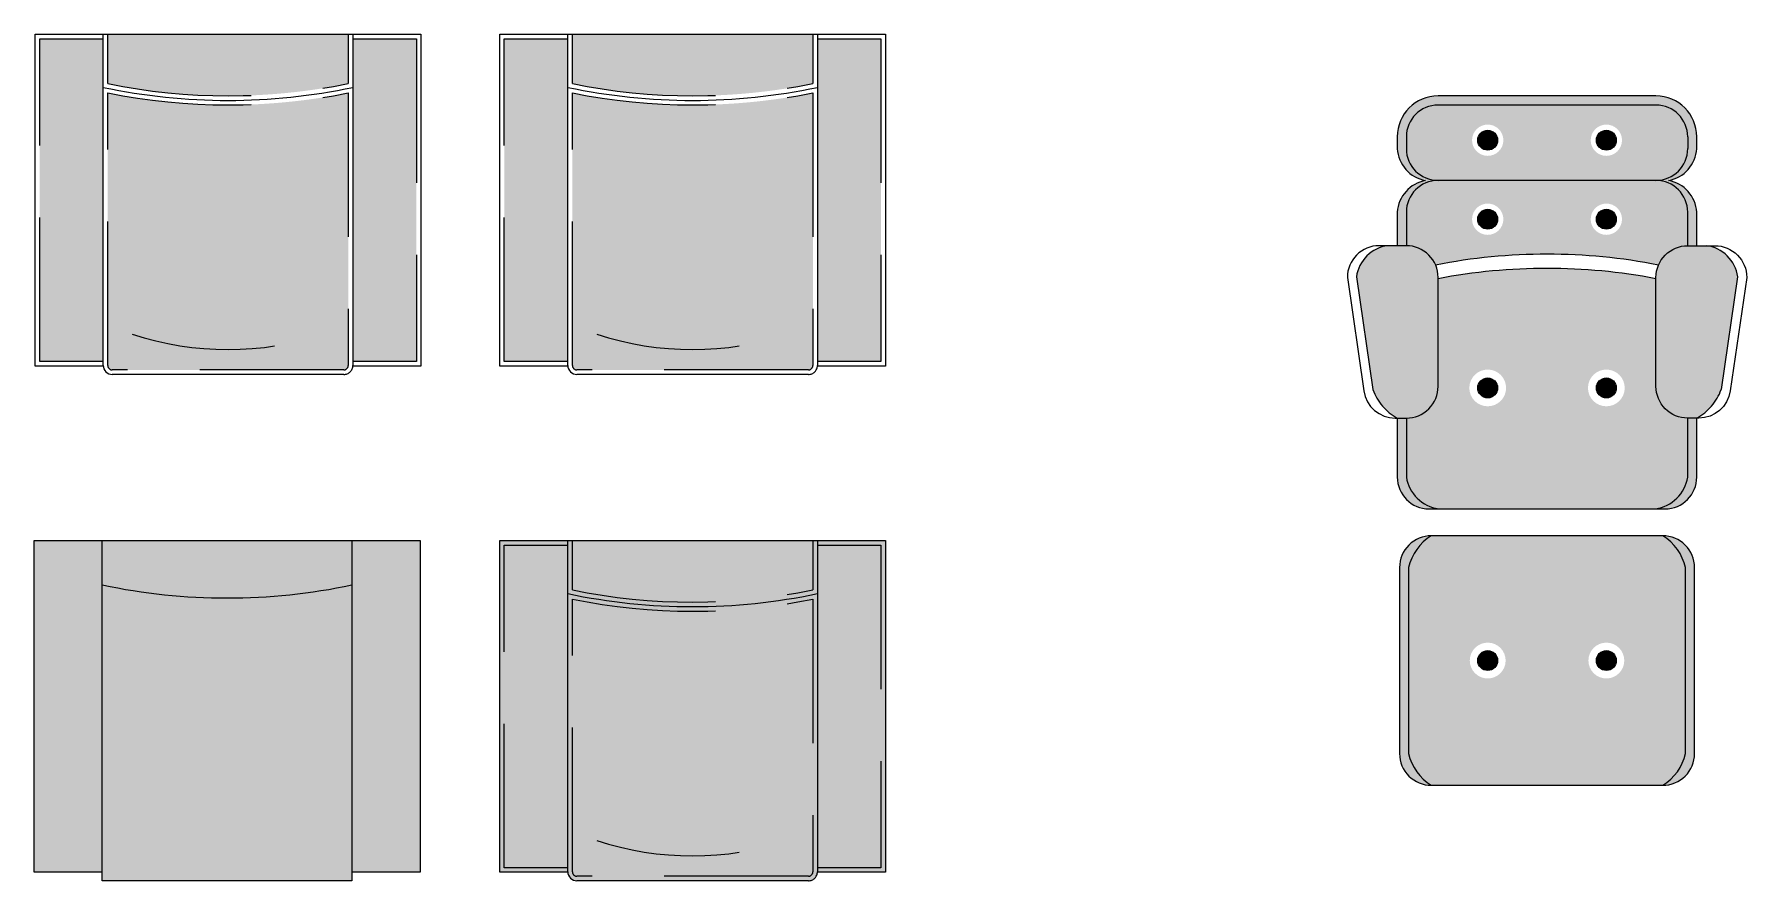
# Model space of a CAD drawing. Header units: metres. Extents: x 288.7 to 299.7, y 162.6 to 172.2.
# Drawn here: x 295.824 to 299.597, y 168.198 to 170.064 of the extents above; entities that cross this region are included whole.
import ezdxf

# ---------------------------------------------------------------- set-up
doc = ezdxf.new("R2010")
doc.units = ezdxf.units.M
doc.linetypes.add('HIDDEN', pattern=[9.525, 6.35, -3.175])
for name, color, linetype, lineweight in [('cotas', 250, 'Continuous', 5), ('estofado', 7, 'Continuous', 25), ('hachura', 252, 'Continuous', 5), ('mesa', 7, 'Continuous', 9), ('moveis', 254, 'Continuous', 5)]:
    doc.layers.add(name, color=color, linetype=linetype, lineweight=lineweight)
doc.layers.add('viewport', color=3, linetype='Continuous')

# ---------------------------------------------------------------- blocks, each defined once
blk = doc.blocks.new('Cad Pala')
at = {"layer": 'moveis', "linetype": 'HIDDEN', "lineweight": 5, "ltscale": 0.05}
h = blk.add_hatch(color=252, dxfattribs=at)
h.set_gradient(color1=(212, 212, 217), one_color=1, tint=1, name='CYLINDER')
h.paths.add_polyline_path([(-0.2773, -0.01), (-0.4173, -0.01), (-0.4173, -0.7213), (-0.2773, -0.7213)])
h = blk.add_hatch(color=252, dxfattribs=at)
h.set_gradient(color1=(212, 212, 217), one_color=1, tint=1, name='INVCURVED')
h.paths.add_polyline_path([(0.2627, 0), (-0.2673, 0), (-0.2673, -0.1089, 0.101458), (0.2627, -0.1089)])
h = blk.add_hatch(color=252, dxfattribs=at)
h.set_gradient(color1=(212, 212, 217), one_color=1, tint=1, name='CYLINDER')
h.paths.add_polyline_path([(0.4127, -0.01), (0.2727, -0.01), (0.2727, -0.7213), (0.4127, -0.7213)])
h = blk.add_hatch(color=252, dxfattribs=at)
h.set_gradient(color1=(212, 212, 217), one_color=1, tint=1, name='CURVED')
h.paths.add_polyline_path([(0.2627, -0.1293, -0.099912), (-0.2673, -0.1293), (-0.2673, -0.73, 0.414214), (-0.2573, -0.74), (0.2527, -0.74, 0.414214), (0.2627, -0.73)])
at = {"layer": 'mesa', "color": 34}
for p, q in [((-0.4273, -0.7313), (-0.4273, 0)), ((-0.4273, 0), (0.4227, 0)), ((-0.2773, -0.73), (-0.2773, 0)), ((0.2727, 0), (0.2727, -0.73)), ((0.4227, 0), (0.4227, -0.7313)), ((-0.2773, -0.7313), (-0.4273, -0.7313)), ((0.2527, -0.75), (-0.2573, -0.75)), ((0.4227, -0.7313), (0.2727, -0.7313))]:
    blk.add_line(p, q, dxfattribs=at)
for centre, radius, start, end in [((-0.0023, 1.1836), 1.3294, 258.0616, 281.9384), ((-0.2573, -0.73), 0.02, 180, 270)]:
    blk.add_arc(centre, radius, start, end, dxfattribs=at)
at = {"layer": 'moveis', "color": 252, "linetype": 'HIDDEN', "lineweight": 5, "ltscale": 0.05}
for p, q in [((-0.2673, -0.1089), (-0.2673, 0)), ((0.2627, 0), (0.2627, -0.1089)), ((-0.4173, -0.01), (-0.2773, -0.01)), ((-0.4173, -0.7213), (-0.4173, -0.01)), ((0.2727, -0.01), (0.4127, -0.01)), ((0.4127, -0.01), (0.4127, -0.7213)), ((-0.2673, -0.73), (-0.2673, -0.1293)), ((0.2627, -0.1293), (0.2627, -0.73)), ((-0.2773, -0.7213), (-0.4173, -0.7213)), ((0.2527, -0.74), (-0.2573, -0.74)), ((0.4127, -0.7213), (0.2727, -0.7213))]:
    blk.add_line(p, q, dxfattribs=at)
for centre, radius, start, end in [((-0.0023, 1.1836), 1.3194, 258.4134, 281.5866), ((-0.0023, 1.1836), 1.3394, 258.5888, 281.4112), ((-0.0023, -0.0151), 0.6799, 251.921, 288.079), ((-0.2573, -0.73), 0.01, 180, 270), ((0.2527, -0.73), 0.01, 270, 360), ((0.2527, -0.73), 0.02, 270, 360)]:
    blk.add_arc(centre, radius, start, end, dxfattribs=at)
blk = doc.blocks.new('Poltrona Palla')
at = {"layer": 'hachura'}
h = blk.add_hatch(color=256, dxfattribs=at)
h.dxf.hatch_style = 1
h.set_gradient(color1=(73, 95, 131), color2=(46, 60, 82), one_color=1, tint=0.25, name='INVCYLINDER')
h.paths.add_polyline_path([(0.265, 0), (-0.265, 0), (-0.265, -0.1089, 0.101458), (0.265, -0.1089)])
h = blk.add_hatch(color=256, dxfattribs=at)
h.dxf.hatch_style = 1
h.set_gradient(color1=(73, 95, 131), color2=(35, 45, 62), one_color=1, tint=0.19)
h.paths.add_polyline_path([(-0.275, -0.01), (-0.415, -0.01), (-0.415, -0.7213), (-0.275, -0.7213)])
h = blk.add_hatch(color=256, dxfattribs=at)
h.dxf.hatch_style = 1
h.set_gradient(color1=(73, 95, 131), color2=(35, 45, 62), one_color=1, tint=0.19)
h.paths.add_polyline_path([(0.415, -0.01), (0.275, -0.01), (0.275, -0.7213), (0.415, -0.7213)])
h = blk.add_hatch(color=256, dxfattribs=at)
h.dxf.hatch_style = 1
h.set_gradient(color1=(73, 95, 131), color2=(35, 45, 62), one_color=1, tint=0.19, name='INVCURVED')
h.paths.add_polyline_path([(0.265, -0.1293, -0.099912), (-0.265, -0.1293), (-0.265, -0.73, 0.414214), (-0.255, -0.74), (0.255, -0.74, 0.414214), (0.265, -0.73)])
at = {"layer": 'mesa', "color": 34}
for p, q in [((-0.425, 0), (0.425, 0)), ((-0.425, -0.7313), (-0.425, 0)), ((-0.275, -0.73), (-0.275, 0)), ((0.275, 0), (0.275, -0.73)), ((0.425, 0), (0.425, -0.7313)), ((-0.275, -0.7313), (-0.425, -0.7313)), ((0.255, -0.75), (-0.255, -0.75)), ((0.425, -0.7313), (0.275, -0.7313))]:
    blk.add_line(p, q, dxfattribs=at)
for centre, radius, start, end in [((0, 1.1836), 1.3294, 258.0616, 281.9384), ((-0.255, -0.73), 0.02, 180, 270)]:
    blk.add_arc(centre, radius, start, end, dxfattribs=at)
at = {"layer": 'moveis', "color": 252, "linetype": 'HIDDEN', "lineweight": 5, "ltscale": 0.05}
for p, q in [((-0.265, -0.1089), (-0.265, 0)), ((0.265, 0), (0.265, -0.1089)), ((-0.415, -0.01), (-0.275, -0.01)), ((-0.415, -0.7213), (-0.415, -0.01)), ((0.275, -0.01), (0.415, -0.01)), ((0.415, -0.01), (0.415, -0.7213)), ((-0.265, -0.73), (-0.265, -0.1293)), ((0.265, -0.1293), (0.265, -0.73)), ((-0.275, -0.7213), (-0.415, -0.7213)), ((0.255, -0.74), (-0.255, -0.74)), ((0.415, -0.7213), (0.275, -0.7213))]:
    blk.add_line(p, q, dxfattribs=at)
for centre, radius, start, end in [((0, 1.1836), 1.3194, 258.4134, 281.5866), ((0, 1.1836), 1.3394, 258.5888, 281.4112), ((0, -0.0151), 0.6799, 251.921, 288.079), ((-0.255, -0.73), 0.01, 180, 270), ((0.255, -0.73), 0.01, 270, 360), ((0.255, -0.73), 0.02, 270, 360)]:
    blk.add_arc(centre, radius, start, end, dxfattribs=at)
blk = doc.blocks.new('cad palha marrom')
at = {"layer": 'mesa'}
h = blk.add_hatch(color=34, dxfattribs=at)
h.set_gradient(color1=(99, 71, 33), color2=(149, 108, 50), one_color=1, tint=0.39, name='CYLINDER')
h.paths.add_polyline_path([(-0.7313, 0.425), (-0.7313, 0.275), (0, 0.275), (0, 0.425)])
h.paths.add_polyline_path([(-0.7313, -0.275), (-0.7313, -0.425), (0, -0.425), (0, -0.275)])
h = blk.add_hatch(color=34, dxfattribs=at)
h.set_gradient(color1=(99, 71, 33), color2=(0, 0, 0), one_color=1, name='INVCURVED')
h.paths.add_polyline_path([(-0.0986, 0.275), (-0.75, 0.275), (-0.75, -0.275), (-0.0986, -0.275, -0.10456)])
h = blk.add_hatch(color=34, dxfattribs=at)
h.set_gradient(color1=(99, 71, 33), color2=(38, 28, 13), one_color=1, tint=0.1, name='SPHERICAL')
h.paths.add_polyline_path([(0, 0.275), (-0.0986, 0.275, 0.10456), (-0.0986, -0.275), (0, -0.275)])
at = {"layer": 'mesa', "color": 34}
for p, q in [((-0.7313, 0.425), (-0.7313, 0.275)), ((0, 0.425), (-0.7313, 0.425)), ((0, -0.425), (0, 0.425)), ((0, 0.275), (-0.75, 0.275)), ((-0.75, 0.275), (-0.75, -0.275)), ((-0.75, -0.275), (0, -0.275)), ((-0.7313, -0.275), (-0.7313, -0.425)), ((-0.7313, -0.425), (0, -0.425))]:
    blk.add_line(p, q, dxfattribs=at)
blk.add_arc((1.202, 0), 1.3294, 168.0616, 191.9384, dxfattribs=at)
blk = doc.blocks.new('Cad Palla vermelha')
at = {"layer": 'moveis', "lineweight": 5, "ltscale": 0.1}
h = blk.add_hatch(color=0, dxfattribs=at)
h.dxf.hatch_style = 1
h.set_gradient(color1=(251, 113, 101), color2=(219, 23, 6), one_color=1, tint=0.44, name='INVCURVED')
h.paths.add_polyline_path([(0.15, -0.1171), (0.15, -0.73, 0.414214), (0.17, -0.75), (0.68, -0.75, 0.414214), (0.7, -0.73), (0.7, -0.1171, -0.10456)])
h.paths.add_polyline_path([(0.69, -0.1293), (0.69, -0.73, -0.414214), (0.68, -0.74), (0.17, -0.74, -0.414214), (0.16, -0.73), (0.16, -0.1293, 0.099912)], flags=16)
h.paths.add_polyline_path([(0.16, -0.1089), (0.16, 0), (0.15, 0), (0.15, -0.1171, 0.10456), (0.7, -0.1171), (0.7, 0), (0.69, 0), (0.69, -0.1089, -0.101458)])
h.paths.add_polyline_path([(0.15, 0), (0, 0), (0, -0.7313), (0.15, -0.7313, -0.01684), (0.15, -0.73), (0.15, -0.7213), (0.01, -0.7213), (0.01, -0.01), (0.15, -0.01)])
h.paths.add_polyline_path([(0.85, 0), (0.7, 0), (0.7, -0.01), (0.84, -0.01), (0.84, -0.7213), (0.7, -0.7213), (0.7, -0.73, -0.01684), (0.7, -0.7313), (0.85, -0.7313)])
h = blk.add_hatch(color=0, dxfattribs=at)
h.dxf.hatch_style = 1
h.set_gradient(color1=(249, 45, 26), color2=(159, 17, 4), one_color=1, tint=0.32, name='INVCYLINDER')
h.paths.add_polyline_path([(0.69, 0), (0.16, 0), (0.16, -0.1089, 0.101458), (0.69, -0.1089)])
h = blk.add_hatch(color=0, dxfattribs=at)
h.dxf.hatch_style = 1
h.set_gradient(color1=(249, 45, 26), color2=(159, 17, 4), one_color=1, tint=0.32)
h.paths.add_polyline_path([(0.15, -0.01), (0.01, -0.01), (0.01, -0.7213), (0.15, -0.7213)])
h = blk.add_hatch(color=0, dxfattribs=at)
h.dxf.hatch_style = 1
h.set_gradient(color1=(249, 45, 26), color2=(159, 17, 4), one_color=1, tint=0.32)
h.paths.add_polyline_path([(0.84, -0.01), (0.7, -0.01), (0.7, -0.7213), (0.84, -0.7213)])
h = blk.add_hatch(color=0, dxfattribs=at)
h.dxf.hatch_style = 1
h.set_gradient(color1=(249, 45, 26), color2=(159, 17, 4), one_color=1, tint=0.32, name='INVCYLINDER')
h.paths.add_polyline_path([(0.69, -0.1293, -0.099912), (0.16, -0.1293), (0.16, -0.73, 0.414214), (0.17, -0.74), (0.68, -0.74, 0.414214), (0.69, -0.73)])
at = {"layer": 'mesa', "color": 1}
for p, q in [((0, 0), (0.85, 0)), ((0, -0.7313), (0, 0)), ((0.15, -0.73), (0.15, 0)), ((0.7, 0), (0.7, -0.73)), ((0.85, 0), (0.85, -0.7313)), ((0.15, -0.7313), (0, -0.7313)), ((0.68, -0.75), (0.17, -0.75)), ((0.85, -0.7313), (0.7, -0.7313))]:
    blk.add_line(p, q, dxfattribs=at)
for centre, radius, start, end in [((0.425, 1.1836), 1.3294, 258.0616, 281.9384), ((0.17, -0.73), 0.02, 180, 270)]:
    blk.add_arc(centre, radius, start, end, dxfattribs=at)
at = {"layer": 'moveis', "color": 1, "linetype": 'HIDDEN', "lineweight": 5, "ltscale": 0.05}
for p, q in [((0.16, -0.1089), (0.16, 0)), ((0.69, 0), (0.69, -0.1089)), ((0.01, -0.7213), (0.01, -0.01)), ((0.01, -0.01), (0.15, -0.01)), ((0.7, -0.01), (0.84, -0.01)), ((0.84, -0.01), (0.84, -0.7213)), ((0.16, -0.73), (0.16, -0.1293)), ((0.69, -0.1293), (0.69, -0.73)), ((0.15, -0.7213), (0.01, -0.7213)), ((0.68, -0.74), (0.17, -0.74)), ((0.84, -0.7213), (0.7, -0.7213))]:
    blk.add_line(p, q, dxfattribs=at)
for centre, radius, start, end in [((0.425, 1.1836), 1.3194, 258.4134, 281.5866), ((0.425, 1.1836), 1.3394, 258.5888, 281.4112), ((0.425, -0.0151), 0.6799, 251.921, 288.079), ((0.17, -0.73), 0.01, 180, 270), ((0.68, -0.73), 0.02, 270, 360), ((0.68, -0.73), 0.01, 270, 360)]:
    blk.add_arc(centre, radius, start, end, dxfattribs=at)
blk = doc.blocks.new('Puff Lintz Charles')
at = {"layer": 'estofado', "lineweight": 9, "ltscale": 0.1}
h = blk.add_hatch(color=256, dxfattribs=at)
h.dxf.hatch_style = 1
h.set_gradient(color1=(195, 145, 96), color2=(96, 66, 36), one_color=1, tint=0.26, name='INVCYLINDER')
h.paths.add_polyline_path([(0.205, 0), (-0.205, 0, 0.414214), (-0.275, -0.07, -0.204195), (-0.205, -0.02), (0.205, -0.02, -0.204195), (0.275, -0.07, 0.414214)])
h = blk.add_hatch(color=256, dxfattribs=at)
h.dxf.hatch_style = 1
h.set_gradient(color1=(212, 213, 217), one_color=1, tint=1)
h.paths.add_polyline_path([(0.275, -0.07, 0.204195), (0.205, -0.02), (-0.205, -0.02, 0.204195), (-0.275, -0.07), (-0.275, -0.58, 0.204195), (-0.205, -0.63), (0.205, -0.63, 0.204195), (0.275, -0.58)])
h.paths.add_polyline_path([(-0.0712, -0.1943, -1), (0.0712, -0.1943, -1)], flags=16)
h.paths.add_polyline_path([(0.0712, -0.4557, -1), (-0.0712, -0.4557, -1)], flags=16)
h.paths.add_polyline_path([(-0.0395, -0.1943, -1), (0.0395, -0.1943, -1)], flags=0)
h.paths.add_polyline_path([(0.0395, -0.4557, -1), (-0.0395, -0.4557, -1)], flags=0)
h.paths.add_polyline_path([(-0.0219, -0.1943, -1), (0.0219, -0.1943, -1)], flags=0)
h.paths.add_polyline_path([(0.0219, -0.4557, -1), (-0.0219, -0.4557, -1)], flags=0)
h = blk.add_hatch(color=256, dxfattribs=at)
h.dxf.hatch_style = 1
h.set_gradient(color1=(233, 234, 236), one_color=1, tint=1, name='SPHERICAL')
h.paths.add_polyline_path([(0.0712, -0.1943, 1), (-0.0712, -0.1943, 1)])
h.paths.add_polyline_path([(-0.0395, -0.1943, -1), (0.0395, -0.1943, -1)], flags=16)
h.paths.add_polyline_path([(-0.0219, -0.1943, -1), (0.0219, -0.1943, -1)], flags=0)
h = blk.add_hatch(color=256, dxfattribs=at)
h.dxf.hatch_style = 1
h.set_gradient(color1=(212, 213, 217), one_color=1, tint=1, name='INVSPHERICAL')
h.paths.add_polyline_path([(-0.0219, -0.1943, 1), (0.0219, -0.1943, 1)])
h = blk.add_hatch(color=256, dxfattribs=at)
h.dxf.hatch_style = 1
h.set_gradient(color1=(233, 234, 236), one_color=1, tint=1, name='SPHERICAL')
h.paths.add_polyline_path([(-0.0712, -0.4557, 1), (0.0712, -0.4557, 1)])
h.paths.add_polyline_path([(0.0395, -0.4557, -1), (-0.0395, -0.4557, -1)], flags=16)
h.paths.add_polyline_path([(0.0219, -0.4557, -1), (-0.0219, -0.4557, -1)], flags=0)
h = blk.add_hatch(color=256, dxfattribs=at)
h.dxf.hatch_style = 1
h.set_gradient(color1=(212, 213, 217), one_color=1, tint=1, name='INVSPHERICAL')
h.paths.add_polyline_path([(0.0219, -0.4557, 1), (-0.0219, -0.4557, 1)])
h = blk.add_hatch(color=256, dxfattribs=at)
h.dxf.hatch_style = 1
h.set_gradient(color1=(195, 145, 96), color2=(96, 66, 36), one_color=1, tint=0.26, name='INVCYLINDER')
h.paths.add_polyline_path([(0.275, -0.58, -0.204195), (0.205, -0.63), (-0.205, -0.63, -0.204195), (-0.275, -0.58, 0.414214), (-0.205, -0.65), (0.205, -0.65, 0.414214)])
for p, q in [((0.205, -0.02), (-0.205, -0.02)), ((-0.205, -0.63), (0.205, -0.63))]:
    blk.add_line(p, q, dxfattribs=at)
blk.add_lwpolyline([(-0.205, -0.65), (0.205, -0.65, 0.414214), (0.275, -0.58), (0.275, -0.07, 0.414214), (0.205, 0), (-0.205, 0, 0.414214), (-0.275, -0.07), (-0.275, -0.58, 0.414214)], format="xyb", close=True, dxfattribs=at)
for centre in [(0, -0.1943), (0, -0.4557)]:
    blk.add_circle(centre, 0.0219, dxfattribs=at)
for centre, start, end in [((-0.1813, -0.1271), 102.456, 148.6194), ((0.1813, -0.1271), 31.3806, 77.544), ((-0.1813, -0.5229), 211.3806, 257.544), ((0.1813, -0.5229), 282.456, 328.6194)]:
    blk.add_arc(centre, 0.1097, start, end, dxfattribs=at)
blk = doc.blocks.new('Poltrona Charles Lintz')
at = {"layer": 'estofado', "lineweight": 5, "ltscale": 0.1}
h = blk.add_hatch(color=254, dxfattribs=at)
h.dxf.hatch_style = 1
h.set_gradient(color1=(212, 213, 217), one_color=1, tint=1, name='CURVED')
h.paths.add_polyline_path([(-0.33, 0.31), (-0.33, 0.3508, 0.337993), (-0.3987, 0.42), (-0.6472, 0.3838, 0.178756), (-0.71, 0.33), (-0.71, 0.31, 0.414214), (-0.64, 0.24), (-0.4, 0.24, 0.414214)])
h = blk.add_hatch(color=254, dxfattribs=at)
h.dxf.hatch_style = 1
h.set_gradient(color1=(195, 145, 96), color2=(96, 66, 36), one_color=1, tint=0.26, name='INVCYLINDER')
h.paths.add_polyline_path([(-0.71, 0.33), (-0.84, 0.33, 0.414214), (-0.91, 0.26), (-0.91, 0.2387, -0.332324), (-0.84, 0.31), (-0.71, 0.31)])
h = blk.add_hatch(color=254, dxfattribs=at)
h.dxf.hatch_style = 1
h.set_gradient(color1=(212, 213, 217), one_color=1, tint=1)
h.paths.add_polyline_path([(-0.4028, 0.24), (-0.64, 0.24, -0.414214), (-0.71, 0.31), (-0.84, 0.31, 0.332324), (-0.91, 0.2387), (-0.91, -0.2387, 0.332324), (-0.84, -0.31), (-0.71, -0.31, -0.414214), (-0.64, -0.24), (-0.4028, -0.24, 0.094989)])
h.paths.add_polyline_path([(-0.5729, -0.1307, -1), (-0.7142, -0.1307, -1)], flags=16)
h.paths.add_polyline_path([(-0.7142, 0.1307, -1), (-0.5729, 0.1307, -1)], flags=16)
h.paths.add_polyline_path([(-0.603, -0.1307, -1), (-0.684, -0.1307, -1)], flags=0)
h.paths.add_polyline_path([(-0.684, 0.1307, -1), (-0.603, 0.1307, -1)], flags=0)
h.paths.add_polyline_path([(-0.6216, -0.1307, -1), (-0.6655, -0.1307, -1)], flags=0)
h.paths.add_polyline_path([(-0.6655, 0.1307, -1), (-0.6216, 0.1307, -1)], flags=0)
h = blk.add_hatch(color=254, dxfattribs=at)
h.dxf.hatch_style = 1
h.set_gradient(color1=(212, 213, 217), one_color=1, tint=1)
h.paths.add_polyline_path([(-0.1861, 0.24, 0.414214), (-0.2561, 0.31), (-0.33, 0.31, -0.300511), (-0.3725, 0.2456, -0.097251), (-0.3725, -0.2456, -0.300511), (-0.33, -0.31), (-0.2561, -0.31, 0.414214), (-0.1861, -0.24)])
h.paths.add_polyline_path([(-0.2188, -0.1307, -1), (-0.3244, -0.1307, -1)], flags=16)
h.paths.add_polyline_path([(-0.2371, -0.1307, -1), (-0.3061, -0.1307, -1)], flags=0)
h.paths.add_polyline_path([(-0.2497, -0.1307, -1), (-0.2936, -0.1307, -1)], flags=0)
h.paths.add_polyline_path([(-0.3244, 0.1307, -1), (-0.2188, 0.1307, -1)], flags=16)
h.paths.add_polyline_path([(-0.3061, 0.1307, -1), (-0.2371, 0.1307, -1)], flags=0)
h.paths.add_polyline_path([(-0.2936, 0.1307, -1), (-0.2497, 0.1307, -1)], flags=0)
h = blk.add_hatch(color=254, dxfattribs=at)
h.dxf.hatch_style = 1
h.set_gradient(color1=(195, 145, 96), color2=(96, 66, 36), one_color=1, tint=0.26, name='INVCYLINDER')
h.paths.add_polyline_path([(0, 0.24, 0.414214), (-0.09, 0.33), (-0.1161, 0.33, 0.345642), (-0.1863, 0.2677, 0.340578), (-0.2561, 0.33), (-0.33, 0.33), (-0.33, 0.31), (-0.2561, 0.31, -0.414214), (-0.1861, 0.24, -0.414214), (-0.1161, 0.31), (-0.09, 0.31, -0.414214), (-0.02, 0.24), (-0.02, -0.24, -0.414214), (-0.09, -0.31), (-0.1161, -0.31, -0.414214), (-0.1861, -0.24, -0.414214), (-0.2561, -0.31), (-0.33, -0.31), (-0.33, -0.33), (-0.2561, -0.33, 0.340578), (-0.1863, -0.2677, 0.345642), (-0.1161, -0.33), (-0.09, -0.33, 0.414214), (0, -0.24)])
h = blk.add_hatch(color=254, dxfattribs=at)
h.dxf.hatch_style = 1
h.set_gradient(color1=(212, 213, 217), one_color=1, tint=1)
h.paths.add_polyline_path([(-0.02, 0.24, 0.414214), (-0.09, 0.31), (-0.1161, 0.31, 0.414214), (-0.1861, 0.24), (-0.1861, -0.24, 0.414214), (-0.1161, -0.31), (-0.09, -0.31, 0.414214), (-0.02, -0.24)])
h.paths.add_polyline_path([(-0.1503, 0.1307, -1), (-0.0447, 0.1307, -1)], flags=16)
h.paths.add_polyline_path([(-0.132, 0.1307, -1), (-0.063, 0.1307, -1)], flags=0)
h.paths.add_polyline_path([(-0.1194, 0.1307, -1), (-0.0755, 0.1307, -1)], flags=0)
h.paths.add_polyline_path([(-0.0447, -0.1307, -1), (-0.1503, -0.1307, -1)], flags=16)
h.paths.add_polyline_path([(-0.063, -0.1307, -1), (-0.132, -0.1307, -1)], flags=0)
h.paths.add_polyline_path([(-0.0755, -0.1307, -1), (-0.1194, -0.1307, -1)], flags=0)
h = blk.add_hatch(color=254, dxfattribs=at)
h.dxf.hatch_style = 1
h.set_gradient(color1=(233, 234, 236), one_color=1, tint=1, name='SPHERICAL')
h.paths.add_polyline_path([(-0.7142, 0.1307, 1), (-0.5729, 0.1307, 1)])
h.paths.add_polyline_path([(-0.603, 0.1307, -1), (-0.684, 0.1307, -1)], flags=16)
h.paths.add_polyline_path([(-0.6216, 0.1307, -1), (-0.6655, 0.1307, -1)], flags=0)
h = blk.add_hatch(color=254, dxfattribs=at)
h.dxf.hatch_style = 1
h.set_gradient(color1=(212, 213, 217), one_color=1, tint=1, name='INVSPHERICAL')
h.paths.add_polyline_path([(-0.6655, 0.1307, 1), (-0.6216, 0.1307, 1)])
h = blk.add_hatch(color=254, dxfattribs=at)
h.dxf.hatch_style = 1
h.set_gradient(color1=(233, 234, 236), one_color=1, tint=1, name='SPHERICAL')
h.paths.add_polyline_path([(-0.3244, 0.1307, 1), (-0.2188, 0.1307, 1)])
h.paths.add_polyline_path([(-0.2371, 0.1307, -1), (-0.3061, 0.1307, -1)], flags=16)
h.paths.add_polyline_path([(-0.2497, 0.1307, -1), (-0.2936, 0.1307, -1)], flags=0)
h = blk.add_hatch(color=254, dxfattribs=at)
h.dxf.hatch_style = 1
h.set_gradient(color1=(212, 213, 217), one_color=1, tint=1, name='INVSPHERICAL')
h.paths.add_polyline_path([(-0.2497, 0.1307, 1), (-0.2936, 0.1307, 1)])
h = blk.add_hatch(color=254, dxfattribs=at)
h.dxf.hatch_style = 1
h.set_gradient(color1=(233, 234, 236), one_color=1, tint=1, name='SPHERICAL')
h.paths.add_polyline_path([(-0.1503, 0.1307, 1), (-0.0447, 0.1307, 1)])
h.paths.add_polyline_path([(-0.063, 0.1307, -1), (-0.132, 0.1307, -1)], flags=16)
h.paths.add_polyline_path([(-0.0755, 0.1307, -1), (-0.1194, 0.1307, -1)], flags=0)
h = blk.add_hatch(color=254, dxfattribs=at)
h.dxf.hatch_style = 1
h.set_gradient(color1=(212, 213, 217), one_color=1, tint=1, name='INVSPHERICAL')
h.paths.add_polyline_path([(-0.0755, 0.1307, 1), (-0.1194, 0.1307, 1)])
h = blk.add_hatch(color=254, dxfattribs=at)
h.dxf.hatch_style = 1
h.set_gradient(color1=(233, 234, 236), one_color=1, tint=1, name='SPHERICAL')
h.paths.add_polyline_path([(-0.7142, -0.1307, 1), (-0.5729, -0.1307, 1)])
h.paths.add_polyline_path([(-0.603, -0.1307, -1), (-0.684, -0.1307, -1)], flags=16)
h.paths.add_polyline_path([(-0.6216, -0.1307, -1), (-0.6655, -0.1307, -1)], flags=0)
h = blk.add_hatch(color=254, dxfattribs=at)
h.dxf.hatch_style = 1
h.set_gradient(color1=(212, 213, 217), one_color=1, tint=1, name='INVSPHERICAL')
h.paths.add_polyline_path([(-0.6216, -0.1307, 1), (-0.6655, -0.1307, 1)])
h = blk.add_hatch(color=254, dxfattribs=at)
h.dxf.hatch_style = 1
h.set_gradient(color1=(233, 234, 236), one_color=1, tint=1, name='SPHERICAL')
h.paths.add_polyline_path([(-0.3244, -0.1307, 1), (-0.2188, -0.1307, 1)])
h.paths.add_polyline_path([(-0.2371, -0.1307, -1), (-0.3061, -0.1307, -1)], flags=16)
h.paths.add_polyline_path([(-0.2497, -0.1307, -1), (-0.2936, -0.1307, -1)], flags=0)
h = blk.add_hatch(color=254, dxfattribs=at)
h.dxf.hatch_style = 1
h.set_gradient(color1=(212, 213, 217), one_color=1, tint=1, name='INVSPHERICAL')
h.paths.add_polyline_path([(-0.2497, -0.1307, 1), (-0.2936, -0.1307, 1)])
h = blk.add_hatch(color=254, dxfattribs=at)
h.dxf.hatch_style = 1
h.set_gradient(color1=(233, 234, 236), one_color=1, tint=1, name='SPHERICAL')
h.paths.add_polyline_path([(-0.1503, -0.1307, 1), (-0.0447, -0.1307, 1)])
h.paths.add_polyline_path([(-0.063, -0.1307, -1), (-0.132, -0.1307, -1)], flags=16)
h.paths.add_polyline_path([(-0.0755, -0.1307, -1), (-0.1194, -0.1307, -1)], flags=0)
h = blk.add_hatch(color=254, dxfattribs=at)
h.dxf.hatch_style = 1
h.set_gradient(color1=(212, 213, 217), one_color=1, tint=1, name='INVSPHERICAL')
h.paths.add_polyline_path([(-0.0755, -0.1307, 1), (-0.1194, -0.1307, 1)])
h = blk.add_hatch(color=254, dxfattribs=at)
h.dxf.hatch_style = 1
h.set_gradient(color1=(195, 145, 96), color2=(96, 66, 36), one_color=1, tint=0.26, name='INVCYLINDER')
h.paths.add_polyline_path([(-0.71, -0.31), (-0.84, -0.31, -0.332324), (-0.91, -0.2387), (-0.91, -0.26, 0.414214), (-0.84, -0.33), (-0.71, -0.33)])
h = blk.add_hatch(color=254, dxfattribs=at)
h.dxf.hatch_style = 1
h.set_gradient(color1=(212, 213, 217), one_color=1, tint=1, name='CURVED')
h.paths.add_polyline_path([(-0.33, -0.31, 0.414214), (-0.4, -0.24), (-0.64, -0.24, 0.414214), (-0.71, -0.31), (-0.71, -0.33, 0.178756), (-0.6472, -0.3838), (-0.3987, -0.42, 0.337993), (-0.33, -0.3508)])
at = {"layer": 'estofado', "linetype": 'HIDDEN', "lineweight": 5, "ltscale": 0.1}
for p, q in [((-0.3987, 0.42), (-0.6472, 0.3838)), ((-0.3987, -0.42), (-0.6472, -0.3838))]:
    blk.add_line(p, q, dxfattribs=at)
at = {"layer": 'estofado', "lineweight": 9, "ltscale": 0.1}
for p, q in [((-0.71, 0.33), (-0.84, 0.33)), ((-0.71, 0.31), (-0.84, 0.31)), ((-0.2561, 0.33), (-0.33, 0.33)), ((-0.2561, 0.31), (-0.33, 0.31)), ((-0.09, 0.33), (-0.1161, 0.33)), ((-0.09, 0.31), (-0.1161, 0.31)), ((-0.91, 0.26), (-0.91, -0.26)), ((-0.1861, -0.24), (-0.1861, 0.24)), ((-0.02, -0.24), (-0.02, 0.24)), ((0, -0.24), (0, 0.24)), ((-0.84, -0.31), (-0.71, -0.31)), ((-0.84, -0.33), (-0.71, -0.33)), ((-0.33, -0.31), (-0.2561, -0.31)), ((-0.33, -0.33), (-0.2561, -0.33)), ((-0.09, -0.31), (-0.1161, -0.31)), ((-0.1161, -0.33), (-0.09, -0.33))]:
    blk.add_line(p, q, dxfattribs=at)
for points in [[(-0.64, 0.24), (-0.4, 0.24, 0.414214), (-0.33, 0.31), (-0.33, 0.37, 0.414214), (-0.4, 0.44), (-0.6501, 0.4036, 0.372448), (-0.71, 0.3343), (-0.71, 0.31, 0.414214)], [(-0.64, -0.24), (-0.4, -0.24, -0.414214), (-0.33, -0.31), (-0.33, -0.37, -0.414214), (-0.4, -0.44), (-0.6501, -0.4036, -0.372448), (-0.71, -0.3343), (-0.71, -0.31, -0.414214)]]:
    blk.add_lwpolyline(points, format="xyb", close=True, dxfattribs=at)
for centre in [(-0.6435, 0.1307), (-0.2716, 0.1307), (-0.0975, 0.1307), (-0.6435, -0.1307), (-0.2716, -0.1307), (-0.0975, -0.1307)]:
    blk.add_circle(centre, 0.0219, dxfattribs=at)
at = {"layer": 'estofado', "linetype": 'HIDDEN', "lineweight": 5, "ltscale": 0.1}
for centre, radius, start, end in [((-0.4097, 0.3404), 0.0804, 7.4239, 82.1235), ((-0.6058, 0.2719), 0.1193, 110.3062, 150.846), ((-0.6058, -0.2719), 0.1193, 209.154, 249.6938), ((-0.4097, -0.3404), 0.0804, 277.8765, 352.5761)]:
    blk.add_arc(centre, radius, start, end, dxfattribs=at)
at = {"layer": 'estofado', "lineweight": 9, "ltscale": 0.1}
for centre, radius, start, end in [((-0.84, 0.26), 0.07, 90, 180), ((-0.8273, 0.2275), 0.0834, 98.7462, 172.2777), ((-0.2616, 0.2535), 0.0767, 10.6653, 85.8961), ((-0.2561, 0.24), 0.07, 0, 90), ((-0.1115, 0.2542), 0.076, 93.4827, 169.7518), ((-0.1161, 0.24), 0.07, 90, 180), ((-0.09, 0.24), 0.09, 0, 90), ((-0.09, 0.24), 0.07, 0, 90), ((-1.6547, 0), 1.2747, 349.1477, 10.8523), ((-1.6234, 0), 1.2747, 348.8908, 11.1092), ((-0.8273, -0.2275), 0.0834, 187.7223, 261.2538), ((-0.84, -0.26), 0.07, 180, 270), ((-0.2561, -0.24), 0.07, 270, 0), ((-0.1161, -0.24), 0.07, 180, 270), ((-0.09, -0.24), 0.07, 270, 0), ((-0.09, -0.24), 0.09, 270, 0), ((-0.2616, -0.2535), 0.0767, 274.1039, 349.3347), ((-0.1115, -0.2542), 0.076, 190.2482, 266.5173)]:
    blk.add_arc(centre, radius, start, end, dxfattribs=at)

msp = doc.modelspace()

# ---------------------------------------------------------------- block references
at = {"layer": 'cotas', "ltscale": 0.1, "xscale": -1, "rotation": 270}
msp.add_blockref('cad palha marrom', (296.2492, 168.9484), dxfattribs=at)
at = {"layer": 'estofado', "lineweight": 9, "rotation": 90}
for name, p in [('Poltrona Charles Lintz', (299.1574, 169.9282)), ('Puff Lintz Charles', (298.8324, 168.6838))]:
    msp.add_blockref(name, p, dxfattribs=at)
at = {"layer": 'moveis', "color": 0, "lineweight": 5}
msp.add_blockref('Cad Palla vermelha', (296.8498, 168.9484), dxfattribs=at)
at = {"layer": 'viewport', "lineweight": 5}
for name, p in [('Cad Pala', (296.2535, 170.0643)), ('Poltrona Palla', (297.2748, 170.0643))]:
    msp.add_blockref(name, p, dxfattribs=at)

doc.saveas('drawing.dxf')
